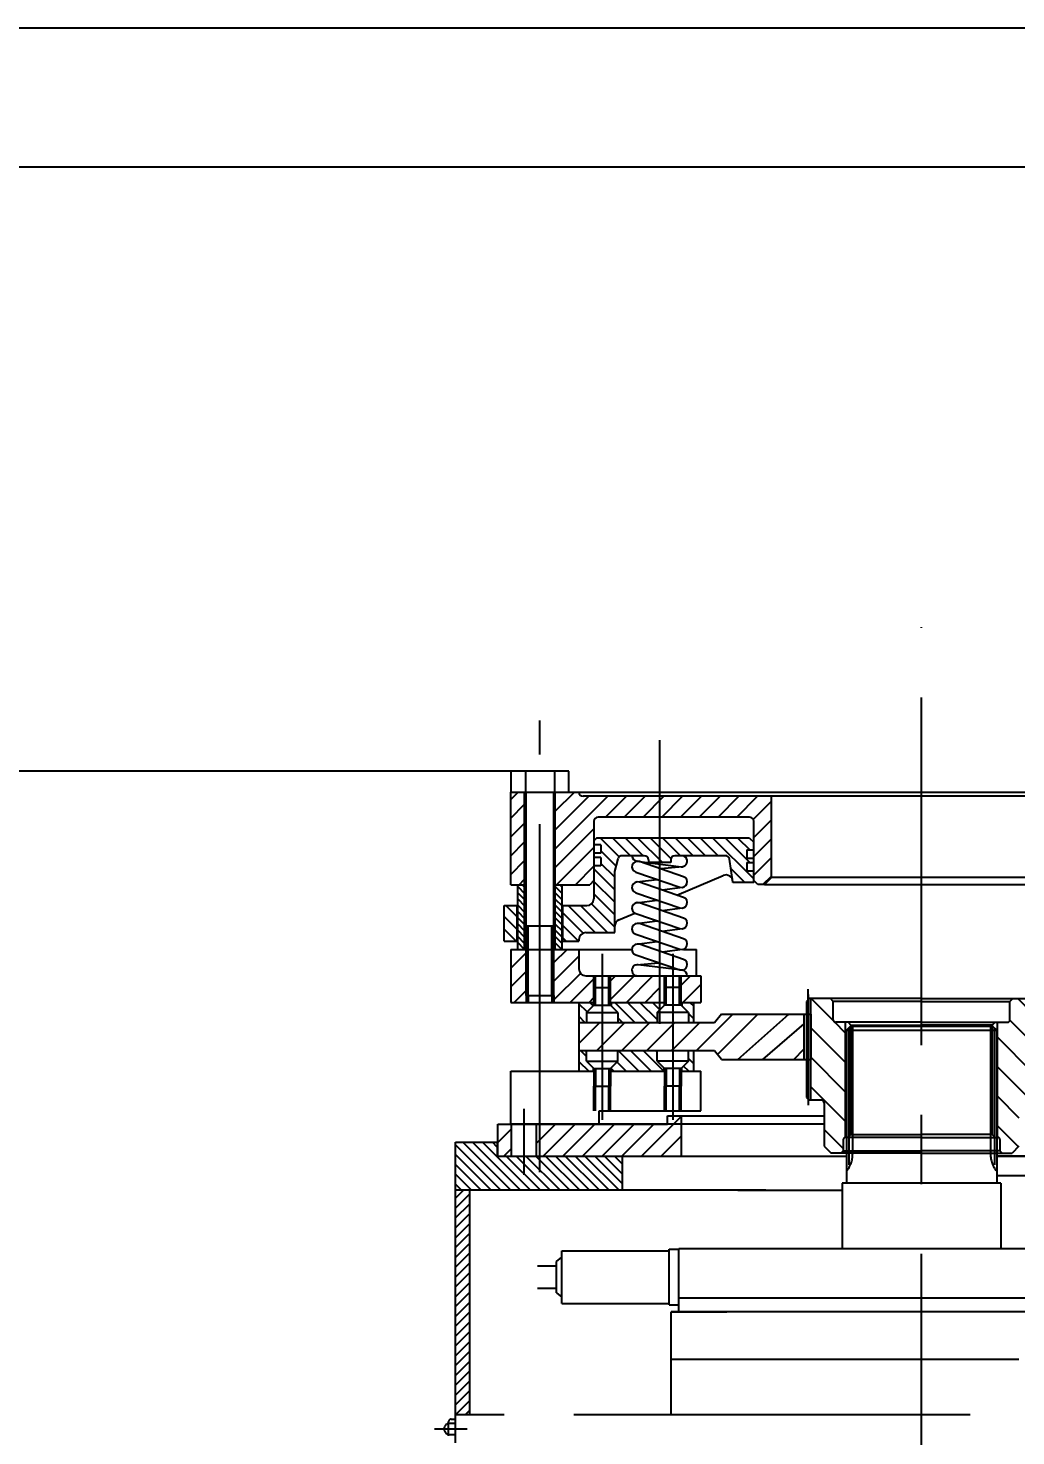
# Model space of a CAD drawing. Header units: millimetres. Extents: x 0 to 8400, y -232 to 5940.
# Drawn here: x 3322 to 4032, y 4928 to 5940 of the extents above; entities that cross this region are included whole.
import ezdxf

# ---------------------------------------------------------------- set-up
doc = ezdxf.new("R2010")
doc.units = ezdxf.units.MM
doc.header["$LTSCALE"] = 200
doc.linetypes.add('G', pattern=[2, 1.25, -0.25, 0.25, -0.25])
doc.linetypes.add('K', pattern=[2.5, 1.25, -0.25, 0.25, -0.25, 0.25, -0.25])
for name, color, linetype in [('01', 7, 'Continuous'), ('02', 1, 'Continuous'), ('05', 4, 'G'), ('07', 6, 'K'), ('08', 1, 'Continuous'), ('11', 3, 'Continuous'), ('LINE_PART', 7, 'Continuous'), ('SMPEN_HATCH', 6, 'Continuous'), ('SMPEN_THICK', 7, 'Continuous')]:
    doc.layers.add(name, color=color, linetype=linetype)
doc.styles.get("Standard").update_dxf_attribs({"font": 'isocp', "width": 0.707, "bigfont": 'intecad.shx'})
doc.dimstyles.new('INTE', dxfattribs={"dimscale": 20, "dimtxt": 3.5, "dimasz": 3, "dimexe": 3, "dimexo": 0, "dimgap": 1, "dimtad": 1, "dimdec": 3, "dimdsep": 46, "dimtxsty": 'Standard', "dimcen": 0, "dimclrd": 1, "dimclre": 1, "dimclrt": 3, "dimadec": 4, "dimazin": 0, "dimtfac": 1, "dimtdec": 3, "dimtmove": 0, "dimatfit": 0, "dimfxl": 1, "dimarcsym": 0})
pattern_1 = [(315, (2724.0864, 1679.382), (-4.490128, -4.490128), [])]
pattern_2 = [(45, (2724.086, 1679.382), (6.735192, -6.735192), [])]

# ---------------------------------------------------------------- blocks, each defined once
blk = doc.blocks.new('*D105')
at = {"layer": '08', "color": 1, "lineweight": -2}
for p, q in [((3669, 5405.9), (2646.3, 5405.9)), ((2706.3, 5345.9), (2706.3, 2941.3)), ((3446.3, 2881.3), (2646.3, 2881.3))]:
    blk.add_line(p, q, dxfattribs=at)
at = {"layer": '08', "color": 1}
for points in [[(2696.3, 5345.9), (2716.3, 5345.9), (2706.3, 5405.9)], [(2696.3, 2941.3), (2716.3, 2941.3), (2706.3, 2881.3)]]:
    blk.add_solid(points, dxfattribs=at)
at = {"layer": 'Defpoints', "color": 0}
for p in [(3669, 5405.9), (2706.3, 2881.3), (3446.3, 2881.3)]:
    blk.add_point(p, dxfattribs=at)
at = {"layer": '08', "color": 3, "insert": (2651.2, 4143.6), "char_height": 70, "attachment_point": 5, "rotation": 90}
blk.add_mtext('2515', dxfattribs=at)
blk = doc.blocks.new('*U121')
at = {"layer": '01'}
blk.add_lwpolyline([(415, 292), (25, 292)], dxfattribs=at)
at = {"layer": '02'}
blk.add_lwpolyline([(420, 297), (0, 297)], dxfattribs=at)

msp = doc.modelspace()

# ---------------------------------------------------------------- hatches: boundary and pattern name
at = {"layer": '02'}
h = msp.add_hatch(dxfattribs=at)
h.set_pattern_fill('ANSI31', color=256, scale=3, angle=90, style=0)
h.set_pattern_definition(pattern_2)
h.paths.add_polyline_path([(4259.3731, 5324.2352), (4249.3731, 5324.2352), (4249.3731, 5390.8652), (4259.3731, 5390.8652)])
h.paths.add_polyline_path([(4227.3731, 5324.2352), (4202.6481, 5324.2352), (4199.6481, 5327.2352), (4199.6481, 5369.8652, 0.414213562), (4196.6481, 5372.8652), (4152.3731, 5372.8652), (4152.3731, 5387.8652), (4207.3981, 5387.8652, 0.414213562), (4210.3981, 5390.8652), (4227.3731, 5390.8652)])
h.paths.add_polyline_path([(4152.3731, 5387.8652), (4152.3731, 5372.8652), (4087.7481, 5372.8652, 0.414213562), (4084.7481, 5369.8652), (4084.7481, 5327.3652), (4081.7481, 5324.3652), (4077.0481, 5324.3652), (4072.0481, 5329.3652), (4072.0481, 5387.8652)])
h.paths.add_polyline_path([(3856.1481, 5329.3652), (3851.1481, 5324.3652), (3846.4481, 5324.3652), (3843.4481, 5327.3652), (3843.4481, 5369.8652, 0.414213562), (3840.4481, 5372.8652), (3775.8231, 5372.8652), (3775.8231, 5387.8652), (3856.1481, 5387.8652)])
h.paths.add_polyline_path([(3720.7981, 5387.8652), (3775.8231, 5387.8652), (3775.8231, 5372.8652), (3731.5481, 5372.8652, 0.414213562), (3728.5481, 5369.8652), (3728.5481, 5327.2352), (3725.5481, 5324.2352), (3700.8231, 5324.2352), (3700.8231, 5390.8652), (3717.7981, 5390.8652, 0.414213562)])
h.paths.add_polyline_path([(3678.8231, 5324.2352), (3668.8231, 5324.2352), (3668.8231, 5390.8652), (3678.8231, 5390.8652)])
h = msp.add_hatch(dxfattribs=at)
h.set_pattern_fill('ANSI31', color=256, scale=2, angle=180, style=0)
h.set_pattern_definition(pattern_1)
h.paths.add_polyline_path([(3840.4481, 5357.8652), (3843.4481, 5354.8652), (3843.4481, 5349.3652), (3838.4481, 5349.3652), (3838.4481, 5343.3652), (3843.4481, 5343.3652), (3843.4481, 5340.3652), (3838.4481, 5340.3652), (3838.4481, 5334.3652), (3843.4481, 5334.3652), (3843.4481, 5325.8652), (3828.4481, 5325.8652), (3828.4481, 5326.3117, 0.071437383), (3828.246, 5327.7187), (3826.1102, 5342.5916, 0.373028333), (3823.1406, 5345.1652), (3786.8231, 5345.1652, 0.414213562), (3783.8231, 5342.1652), (3783.8231, 5340.1652), (3775.8231, 5340.1652), (3775.8231, 5357.8652)])
h.paths.add_polyline_path([(3775.8231, 5357.8652), (3775.8231, 5340.1652), (3767.8231, 5340.1652), (3767.8231, 5342.1652, 0.414213562), (3764.8231, 5345.1652), (3748.8555, 5345.1652, 0.340095341), (3745.956, 5342.935), (3743.5481, 5333.8652), (3743.5481, 5289.8352), (3722.7981, 5289.8352, 0.414213562), (3717.7981, 5284.8352), (3717.7981, 5283.8352), (3706.3231, 5283.8352), (3706.3231, 5309.2352), (3723.5481, 5309.2352, 0.414213562), (3728.5481, 5314.2352), (3728.5481, 5337.8652), (3733.5481, 5337.8652), (3733.5481, 5343.8652), (3728.5481, 5343.8652), (3728.5481, 5346.8652), (3733.5481, 5346.8652), (3733.5481, 5352.8652), (3728.5481, 5352.8652), (3728.5481, 5355.8652), (3730.5481, 5357.8652)])
h.paths.add_polyline_path([(3673.3231, 5309.2352), (3673.3231, 5283.8352), (3664.0981, 5283.8352), (3664.0981, 5309.2352)])
h = msp.add_hatch(dxfattribs=at)
h.set_pattern_fill('ANSI31', color=256, angle=180, style=0)
h.set_pattern_definition([(315, (2724.0864, 1679.3822), (-2.245064, -2.245064), [])])
h.paths.add_polyline_path([(3700.8231, 5324.2352), (3705.8231, 5324.2352), (3705.8231, 5277.8352), (3700.8231, 5277.8352)])
h.paths.add_polyline_path([(3678.8231, 5277.8352), (3673.8231, 5277.8352), (3673.8231, 5324.2352), (3678.8231, 5324.2352)])
h = msp.add_hatch(dxfattribs=at)
h.set_pattern_fill('ANSI31', color=256, scale=3, angle=90, style=0)
h.set_pattern_definition(pattern_2)
h.paths.add_polyline_path([(4259.3731, 5239.7352), (4248.3731, 5239.7352), (4248.3731, 5244.7352), (4248.3731, 5277.8352), (4259.3731, 5277.8352)])
h.paths.add_polyline_path([(4210.3981, 5263.7852), (4210.3981, 5277.8352), (4228.3731, 5277.8352), (4228.3731, 5244.7352), (4228.3731, 5239.7352), (4199.6481, 5239.7352), (4199.6481, 5250.4352), (4199.6481, 5258.7852), (4205.3981, 5258.7852, 0.414213562)])
h.paths.add_polyline_path([(4187.6481, 5258.7852), (4187.6481, 5250.4352), (4187.6481, 5239.7352), (4152.3731, 5239.7352), (4152.3731, 5258.7852)])
h.paths.add_polyline_path([(4122.8481, 5258.7852), (4136.8481, 5258.7852), (4136.8481, 5250.4352), (4136.8481, 5239.7352), (4122.8481, 5239.7352)])
h.paths.add_polyline_path([(3805.3481, 5239.7352), (3791.3481, 5239.7352), (3791.3481, 5250.4352), (3791.3481, 5258.7852), (3805.3481, 5258.7852)])
h.paths.add_polyline_path([(3775.8231, 5258.7852), (3775.8231, 5239.7352), (3740.5481, 5239.7352), (3740.5481, 5250.4352), (3740.5481, 5258.7852)])
h.paths.add_polyline_path([(3722.7981, 5258.7852), (3728.5481, 5258.7852), (3728.5481, 5250.4352), (3728.5481, 5239.7352), (3699.8231, 5239.7352), (3699.8231, 5244.7352), (3699.8231, 5277.8352), (3717.7981, 5277.8352), (3717.7981, 5263.7852, 0.414213562)])
h.paths.add_polyline_path([(3679.8231, 5244.7352), (3679.8231, 5239.7352), (3668.8231, 5239.7352), (3668.8231, 5277.8352), (3679.8231, 5277.8352)])
at = {"layer": '02', "linetype": 'Continuous'}
h = msp.add_hatch(dxfattribs=at)
h.set_pattern_fill('_USER', color=1, scale=15, angle=45, style=0, pattern_type=0)
h.set_pattern_definition([(135, (4953.063, 2668.012), (10.6066, 10.6066), [])])
h.paths.add_polyline_path([(3884.8156, 5231.1957), (3884.2669, 5231.1957), (3884.2669, 5242.4352), (3898.5981, 5242.4352), (3900.5981, 5240.4352), (3900.5981, 5227.01, 0.41556472), (3902.1801, 5225.4352), (3909.5325, 5225.4352), (3909.5325, 5142.6352), (3909.2481, 5142.6352, 0.414213562), (3907.7481, 5141.1352), (3907.7481, 5132.9352), (3906.2481, 5131.4352), (3899.0981, 5131.4352), (3894.0981, 5136.4352), (3894.0981, 5167.4352, 0.414213562), (3892.0981, 5169.4352), (3884.2669, 5169.4352), (3884.2669, 5198.7747), (3884.8156, 5198.7747)])
h.paths.add_polyline_path([(4018.6637, 5225.4352), (4026.016, 5225.4352, 0.41556472), (4027.5981, 5227.01), (4027.5981, 5240.4352), (4029.5981, 5242.4352), (4043.9292, 5242.4352), (4043.9292, 5231.1957), (4043.3806, 5231.1957), (4043.3806, 5198.7747), (4043.9292, 5198.7747), (4043.9292, 5169.4352), (4036.0981, 5169.4352, 0.414213562), (4034.0981, 5167.4352), (4034.0981, 5136.4352), (4029.0981, 5131.4352), (4021.9481, 5131.4352), (4020.4481, 5132.9352), (4020.4481, 5141.1352, 0.414213562), (4018.9481, 5142.6352), (4018.6636, 5142.6352)])
at = {"layer": '02'}
h = msp.add_hatch(dxfattribs=at)
h.set_pattern_fill('ANSI31', color=256, scale=2, angle=180, style=0)
h.set_pattern_definition(pattern_1)
h.paths.add_polyline_path([(4210.3981, 5239.7352), (4210.3981, 5225.1207), (4204.9553, 5225.1207), (4204.9553, 5232.4279), (4199.9981, 5237.3852), (4199.9981, 5239.7352)])
h.paths.add_polyline_path([(4187.2981, 5239.7352), (4187.2981, 5237.3852), (4182.3408, 5232.4279), (4182.3408, 5225.1207), (4154.1553, 5225.1207), (4154.1553, 5232.4279), (4152.3731, 5234.2102), (4152.3731, 5239.7352)])
h.paths.add_polyline_path([(4127.8481, 5239.7352), (4136.4981, 5239.7352), (4136.4981, 5237.3852), (4131.5408, 5232.4279), (4131.5408, 5225.1207), (4127.8481, 5225.1207)])
h.paths.add_polyline_path([(3800.3481, 5239.7352), (3800.3481, 5225.1207), (3796.6553, 5225.1207), (3796.6553, 5232.4279), (3791.6981, 5237.3852), (3791.6981, 5239.7352)])
h.paths.add_polyline_path([(3775.8231, 5239.7352), (3775.8231, 5234.2102), (3774.0408, 5232.4279), (3774.0408, 5225.1207), (3745.8553, 5225.1207), (3745.8553, 5232.4279), (3740.8981, 5237.3852), (3740.8981, 5239.7352)])
h.paths.add_polyline_path([(3723.2408, 5232.4279), (3723.2408, 5225.1207), (3717.7981, 5225.1207), (3717.7981, 5239.7352), (3728.1981, 5239.7352), (3728.1981, 5237.3852)])
h = msp.add_hatch(dxfattribs=at)
h.set_pattern_fill('ANSI31', color=256, scale=2, angle=180, style=0)
h.set_pattern_definition([(315, (2724.0864, 1763.74), (-4.490128, -4.490128), [])])
h.paths.add_polyline_path([(4199.9981, 5190.2352), (4199.9981, 5192.5852), (4204.9553, 5197.5424), (4204.9553, 5204.8497), (4210.3981, 5204.8497), (4210.3981, 5190.2352)])
h.paths.add_polyline_path([(4149.1981, 5190.2352), (4149.1981, 5192.5852), (4154.1553, 5197.5424), (4154.1553, 5204.8497), (4182.3408, 5204.8497), (4182.3408, 5197.5424), (4187.2981, 5192.5852), (4187.2981, 5190.2352)])
h.paths.add_polyline_path([(4136.4981, 5192.5852), (4136.4981, 5190.2352), (4127.8481, 5190.2352), (4127.8481, 5204.8497), (4131.5408, 5204.8497), (4131.5408, 5197.5424)])
h.paths.add_polyline_path([(3774.0408, 5204.8497), (3774.0408, 5197.5424), (3778.9981, 5192.5852), (3778.9981, 5190.2352), (3740.8981, 5190.2352), (3740.8981, 5192.5852), (3745.8553, 5197.5424), (3745.8553, 5204.8497)])
h.paths.add_polyline_path([(3728.1981, 5192.5852), (3728.1981, 5190.2352), (3717.7981, 5190.2352), (3717.7981, 5204.8497), (3723.2408, 5204.8497), (3723.2408, 5197.5424)])
h.paths.add_polyline_path([(3791.6981, 5190.2352), (3791.6981, 5192.5852), (3796.6553, 5197.5424), (3796.6553, 5204.8497), (3800.3481, 5204.8497), (3800.3481, 5190.2352)])
at = {"layer": '11', "linetype": 'Continuous'}
h = msp.add_hatch(dxfattribs=at)
h.set_pattern_fill('ANSI31', color=3, scale=80, angle=90, style=0)
h.set_pattern_definition([(45, (3484.938, 4186.49), (7.07107, -7.07107), [])])
h.paths.add_polyline_path([(4268.5981, 5152.1352), (4268.5981, 5129.1352), (4194.3481, 5129.1352), (4194.3481, 5152.1352)])
h.paths.add_polyline_path([(4178.3481, 5152.1352), (4178.3481, 5129.1352), (4136.5981, 5129.1352), (4136.5981, 5158.1352), (4146.5981, 5158.1352), (4146.5981, 5152.1352)])
h.paths.add_polyline_path([(4194.3481, 5152.1352), (4194.3481, 5129.1352), (4192.7481, 5129.1352), (4192.7481, 5152.1352)])
h.paths.add_polyline_path([(4179.9481, 5152.1352), (4179.9481, 5129.1352), (4178.3481, 5129.1352), (4178.3481, 5152.1352)])
h.paths.add_polyline_path([(3781.5981, 5152.1352), (3781.5981, 5158.1352), (3791.5981, 5158.1352), (3791.5981, 5129.1352), (3687.3481, 5129.1352), (3687.3481, 5152.1352)])
h.paths.add_polyline_path([(3669.3481, 5152.1352), (3669.3481, 5129.1352), (3659.5981, 5129.1352), (3659.5981, 5152.1352)])

# ---------------------------------------------------------------- linework, layer by layer
at = {"layer": '01'}
for p, q in [((3710.6077, 5405.8652), (3669.0385, 5405.8652)), ((3669.0385, 5390.8652), (3669.0385, 5405.8652)), ((3679.4308, 5405.8652), (3679.4308, 5390.8652)), ((3700.2154, 5405.8652), (3700.2154, 5390.8652)), ((3710.6077, 5390.8652), (3710.6077, 5405.8652)), ((3669.0385, 5390.8652), (3710.6077, 5390.8652)), ((3717.7981, 5390.8652), (3717.7981, 5390.8652)), ((3792.2743, 5337.1507), (3776.5801, 5335.6961)), ((3759.4481, 5326.2578), (3774.0691, 5328.0998)), ((3851.1481, 5324.3652), (4077.0481, 5324.3652)), ((4072.0481, 5329.3652), (3856.1481, 5329.3652)), ((3759.4481, 5311.3818), (3774.0691, 5313.2238)), ((3792.1981, 5322.3206), (3777.577, 5320.4785)), ((3792.1981, 5307.4446), (3777.577, 5305.6025)), ((3679.8231, 5294.7352), (3699.8231, 5294.7352)), ((3759.4481, 5296.5058), (3774.0691, 5298.3478)), ((3792.1981, 5292.5686), (3777.577, 5290.7265)), ((3759.4481, 5281.6298), (3774.0691, 5283.4718)), ((3792.1981, 5277.6926), (3777.577, 5275.8505)), ((3759.3719, 5266.7997), (3775.0661, 5268.2543)), ((3792.1981, 5262.7538), (3760.4481, 5266.7538)), ((3679.8231, 5244.7352), (3699.8231, 5244.7352)), ((3728.5481, 5250.4352), (3740.5481, 5250.4352)), ((3791.3481, 5250.4352), (3779.3481, 5250.4352)), ((3964.0981, 5240.4352), (3900.5981, 5240.4352)), ((3964.0981, 5240.4352), (4027.5981, 5240.4352)), ((3911.2981, 5225.4352), (3913.2981, 5223.4352)), ((3913.2981, 5223.4352), (3913.2981, 5144.6352)), ((3913.2981, 5223.4352), (3964.0981, 5223.4352)), ((4014.8981, 5223.4352), (3964.0981, 5223.4352)), ((4016.8981, 5225.4352), (4014.8981, 5223.4352)), ((4014.8981, 5223.4352), (4014.8981, 5144.6352)), ((3728.5481, 5179.5352), (3740.5481, 5179.5352)), ((3791.3481, 5179.5352), (3779.3481, 5179.5352)), ((3659.5981, 5129.1352), (3659.5981, 5152.1352)), ((3781.5981, 5152.1352), (3781.5981, 5158.1352)), ((3791.5981, 5129.1352), (3791.5981, 5158.1352)), ((3913.2981, 5144.6352), (3911.2981, 5142.6352)), ((3913.2981, 5144.6352), (3964.0981, 5144.6352)), ((4014.8981, 5144.6352), (3964.0981, 5144.6352)), ((4014.8981, 5144.6352), (4016.8981, 5142.6352))]:
    msp.add_line(p, q, dxfattribs=at)
at = {"layer": '01', "color": 7, "linetype": 'Continuous'}
for p, q in [((3668.8231, 5390.8652), (4259.3731, 5390.8652)), ((3668.8231, 5324.2352), (3668.8231, 5390.8652)), ((3678.8231, 5324.2352), (3678.8231, 5390.8652)), ((3679.8231, 5244.7352), (3679.8231, 5390.8652)), ((3699.8231, 5244.7352), (3699.8231, 5390.8652)), ((3700.8231, 5324.2352), (3700.8231, 5390.8652)), ((4207.3981, 5387.8652), (3720.7981, 5387.8652)), ((3856.1481, 5329.3652), (3856.1481, 5387.8652)), ((3728.5481, 5369.8652), (3728.5481, 5314.2352)), ((3840.4481, 5372.8652), (3731.5481, 5372.8652)), ((3843.4481, 5325.8652), (3843.4481, 5369.8652)), ((3730.5481, 5357.8652), (3728.5481, 5355.8652)), ((3733.5481, 5352.8652), (3728.5481, 5352.8652)), ((3840.4481, 5357.8652), (3730.5481, 5357.8652)), ((3733.5481, 5352.8652), (3733.5481, 5346.8652)), ((3840.4481, 5357.8652), (3843.4481, 5354.8652)), ((3733.5481, 5346.8652), (3728.5481, 5346.8652)), ((3733.5481, 5343.8652), (3728.5481, 5343.8652)), ((3733.5481, 5343.8652), (3733.5481, 5337.8652)), ((3743.5481, 5333.8652), (3745.956, 5342.935)), ((3764.8231, 5345.1652), (3748.8555, 5345.1652)), ((3823.1406, 5345.1652), (3786.8231, 5345.1652)), ((3838.4481, 5349.3652), (3843.4481, 5349.3652)), ((3838.4481, 5349.3652), (3838.4481, 5343.3652)), ((3838.4481, 5343.3652), (3843.4481, 5343.3652)), ((3733.5481, 5337.8652), (3728.5481, 5337.8652)), ((3743.5481, 5289.8352), (3743.5481, 5333.8652)), ((3758.6518, 5333.3811), (3790.4018, 5322.5051)), ((3759.4481, 5341.1966), (3791.1981, 5337.1966)), ((3792.9943, 5330.0733), (3761.2443, 5340.9493)), ((3767.8231, 5342.1652), (3767.8231, 5340.1652)), ((3783.8231, 5340.1652), (3767.8231, 5340.1652)), ((3783.8231, 5342.1652), (3783.8231, 5340.1652)), ((3828.4481, 5326.3117), (3826.1102, 5342.5916)), ((3838.4481, 5340.3652), (3843.4481, 5340.3652)), ((3838.4481, 5340.3652), (3838.4481, 5334.3652)), ((3838.4481, 5334.3652), (3843.4481, 5334.3652)), ((3668.8231, 5324.2352), (3679.8231, 5324.2352)), ((3673.8231, 5277.8352), (3673.8231, 5324.2352)), ((3678.8231, 5277.8352), (3678.8231, 5324.2352)), ((3699.8231, 5324.2352), (3725.5481, 5324.2352)), ((3700.8231, 5277.8352), (3700.8231, 5324.2352)), ((3705.8231, 5277.8352), (3705.8231, 5324.2352)), ((3728.5481, 5327.2352), (3725.5481, 5324.2352)), ((3792.9943, 5315.1973), (3761.2443, 5326.0733)), ((3788.2717, 5316.8151), (3821.4948, 5330.9143)), ((3828.4481, 5325.8652), (3828.4481, 5326.3117)), ((3843.4481, 5325.8652), (3828.4481, 5325.8652)), ((3846.4481, 5324.3652), (3843.4481, 5327.3652)), ((3851.1481, 5324.3652), (3846.4481, 5324.3652)), ((3856.1481, 5329.3652), (3851.1481, 5324.3652)), ((3758.6518, 5318.5051), (3790.4018, 5307.6291)), ((3664.0981, 5309.2352), (3673.8231, 5309.2352)), ((3664.0981, 5283.8352), (3664.0981, 5309.2352)), ((3673.3231, 5283.8352), (3673.3231, 5309.2352)), ((3705.8231, 5309.2352), (3723.5481, 5309.2352)), ((3706.3231, 5283.8352), (3706.3231, 5309.2352)), ((3746.5948, 5299.1282), (3757.9509, 5303.9475)), ((3758.6518, 5303.6291), (3790.4018, 5292.7531)), ((3792.9943, 5300.3213), (3761.2443, 5311.1973)), ((3792.9943, 5285.4453), (3761.2443, 5296.3213)), ((3664.0981, 5283.8352), (3673.8231, 5283.8352)), ((3705.8231, 5283.8352), (3717.7981, 5283.8352)), ((3717.7981, 5284.8352), (3717.7981, 5283.8352)), ((3722.7981, 5289.8352), (3743.5481, 5289.8352)), ((3758.6518, 5288.7531), (3790.4018, 5277.8771)), ((3668.8231, 5277.8352), (3755.9519, 5277.8352)), ((3668.8231, 5277.8352), (3668.8231, 5239.7352)), ((3717.7981, 5277.8352), (3717.7981, 5263.7852)), ((3758.6518, 5273.8771), (3790.4018, 5263.0011)), ((3792.9943, 5270.5693), (3761.2443, 5281.4453)), ((3792.865, 5277.8352), (3802.3481, 5277.8352)), ((3802.3481, 5258.7852), (3802.3481, 5277.8352)), ((3722.7981, 5258.7852), (3805.3481, 5258.7852)), ((3729.7981, 5250.4352), (3729.7981, 5258.7852)), ((3739.2981, 5250.4352), (3739.2981, 5258.7852)), ((3780.5981, 5250.4352), (3780.5981, 5258.7852)), ((3790.0981, 5250.4352), (3790.0981, 5258.7852)), ((3805.3481, 5258.7852), (3805.3481, 5239.7352)), ((3681.3231, 5244.7352), (3681.3231, 5239.7352)), ((3698.3231, 5244.7352), (3698.3231, 5239.7352)), ((3728.5481, 5239.7352), (3728.5481, 5250.4352)), ((3740.5481, 5239.7352), (3740.5481, 5250.4352)), ((3779.3481, 5239.7352), (3779.3481, 5250.4352)), ((3791.3481, 5239.7352), (3791.3481, 5250.4352)), ((3883.346, 5242.4352), (3881.346, 5240.4352)), ((3964.0981, 5242.4352), (3883.346, 5242.4352)), ((3884.2669, 5242.4352, 0), (3884.2669, 5169.4352, 0)), ((3900.5981, 5240.4352), (3898.5981, 5242.4352)), ((3964.0981, 5242.4352), (4044.8502, 5242.4352)), ((4027.5981, 5240.4352), (4029.5981, 5242.4352)), ((3668.8231, 5239.7352), (3728.5481, 5239.7352)), ((3668.8231, 5239.7352), (3728.5481, 5239.7352)), ((3717.7981, 5239.7352), (3717.7981, 5204.8497)), ((3723.2408, 5232.4279), (3728.5481, 5237.7352)), ((3723.2408, 5232.4279), (3723.2408, 5225.1207)), ((3723.2408, 5232.4279), (3745.8553, 5232.4279)), ((3728.1981, 5239.7352), (3728.1981, 5237.3852)), ((3728.5481, 5239.7352), (3728.5481, 5237.7352)), ((3728.5481, 5237.7352), (3740.5481, 5237.7352)), ((3740.5481, 5239.7352), (3779.3481, 5239.7352)), ((3740.5481, 5239.7352), (3779.3481, 5239.7352)), ((3740.5481, 5239.7352), (3779.3481, 5239.7352)), ((3740.5481, 5239.7352), (3740.5481, 5237.7352)), ((3745.8553, 5232.4279), (3740.5481, 5237.7352)), ((3740.8981, 5239.7352), (3740.8981, 5237.3852)), ((3745.8553, 5232.4279), (3745.8553, 5225.1207)), ((3774.0408, 5232.4279), (3779.3481, 5237.7352)), ((3796.6553, 5232.4279), (3774.0408, 5232.4279)), ((3774.0408, 5232.4279), (3774.0408, 5225.1207)), ((3778.9981, 5239.7352), (3778.9981, 5237.3852)), ((3779.3481, 5239.7352), (3779.3481, 5237.7352)), ((3791.3481, 5237.7352), (3779.3481, 5237.7352)), ((3791.3481, 5239.7352), (3791.3481, 5237.7352)), ((3791.3481, 5239.7352), (3805.3481, 5239.7352)), ((3796.6553, 5232.4279), (3791.3481, 5237.7352)), ((3791.6981, 5239.7352), (3791.6981, 5237.3852)), ((3796.6553, 5232.4279), (3796.6553, 5225.1207)), ((3800.3481, 5225.1207), (3800.3481, 5239.7352)), ((3881.346, 5240.4352), (3881.3459, 5171.4352)), ((3900.5981, 5227.01), (3900.5981, 5240.4352)), ((4027.5981, 5227.01), (4027.5981, 5240.4352)), ((3815.3481, 5225.1207), (3717.7981, 5225.1207)), ((3820.3481, 5231.1957), (3815.3481, 5225.1207)), ((3820.3481, 5231.1957), (3884.8156, 5231.1957)), ((3820.3481, 5231.1957), (3884.8156, 5231.1957)), ((3879.8156, 5198.7747), (3879.8156, 5231.1957)), ((3884.8156, 5198.7747), (3884.8156, 5231.1957)), ((3964.0981, 5225.4352), (3902.1729, 5225.4352)), ((3909.5325, 5142.6352), (3909.5325, 5225.4352)), ((3964.0981, 5225.4352), (4026.0233, 5225.4352)), ((4018.6636, 5142.6352), (4018.6637, 5225.4352)), ((3815.3481, 5204.8497), (3717.7981, 5204.8497)), ((3717.7981, 5204.8497), (3717.7981, 5190.2352)), ((3723.2408, 5197.5424), (3723.2408, 5204.8497)), ((3745.8553, 5197.5424), (3745.8553, 5204.8497)), ((3774.0408, 5197.5424), (3774.0408, 5204.8497)), ((3796.6553, 5197.5424), (3796.6553, 5204.8497)), ((3800.3481, 5190.2352), (3800.3481, 5204.8497)), ((3820.3481, 5198.7747), (3815.3481, 5204.8497)), ((3723.2408, 5197.5424), (3728.5481, 5192.2352)), ((3723.2408, 5197.5424), (3745.8553, 5197.5424)), ((3728.1981, 5190.2352), (3728.1981, 5192.5852)), ((3728.5481, 5192.2352), (3740.5481, 5192.2352)), ((3728.5481, 5190.2352), (3728.5481, 5192.2352)), ((3745.8553, 5197.5424), (3740.5481, 5192.2352)), ((3740.5481, 5190.2352), (3740.5481, 5192.2352)), ((3740.8981, 5190.2352), (3740.8981, 5192.5852)), ((3774.0408, 5197.5424), (3779.3481, 5192.2352)), ((3796.6553, 5197.5424), (3774.0408, 5197.5424)), ((3778.9981, 5190.2352), (3778.9981, 5192.5852)), ((3791.3481, 5192.2352), (3779.3481, 5192.2352)), ((3779.3481, 5190.2352), (3779.3481, 5192.2352)), ((3796.6553, 5197.5424), (3791.3481, 5192.2352)), ((3791.3481, 5190.2352), (3791.3481, 5192.2352)), ((3791.6981, 5190.2352), (3791.6981, 5192.5852)), ((3820.3481, 5198.7747), (3884.8156, 5198.7747)), ((3820.3481, 5198.7747), (3884.8156, 5198.7747)), ((3668.8231, 5190.2352), (3728.5481, 5190.2352)), ((3668.8231, 5152.1352), (3668.8231, 5190.2352)), ((3728.5481, 5190.2352), (3728.5481, 5179.5352)), ((3740.5481, 5190.2352), (3779.3481, 5190.2352)), ((3740.5481, 5190.2352), (3740.5481, 5179.5352)), ((3779.3481, 5190.2352), (3779.3481, 5179.5352)), ((3791.3481, 5190.2352), (3791.3481, 5179.5352)), ((3791.3481, 5190.2352), (3805.3481, 5190.2352)), ((3805.3481, 5161.7352), (3805.3481, 5190.2352)), ((3729.7981, 5161.7352), (3729.7981, 5179.5352)), ((3739.2981, 5161.7352), (3739.2981, 5179.5352)), ((3780.5981, 5161.7352), (3780.5981, 5179.5352)), ((3790.0981, 5161.7352), (3790.0981, 5179.5352)), ((3881.3459, 5171.4352), (3883.3459, 5169.4352)), ((3732.3231, 5161.7352), (3805.3481, 5161.7352)), ((3732.3231, 5152.1352), (3732.3231, 5161.7352)), ((3892.0981, 5169.4352), (3883.3459, 5169.4352)), ((3894.0981, 5167.4352), (3894.0981, 5136.4352)), ((3659.5981, 5152.1352), (3781.5981, 5152.1352)), ((3894.0981, 5152.1352), (3668.8231, 5152.1352)), ((3669.3481, 5129.1352), (3669.3481, 5152.1352)), ((3687.3481, 5129.1352), (3687.3481, 5152.1352)), ((3781.5981, 5158.1352), (3894.0981, 5158.1352)), ((3907.7481, 5141.1352), (3907.7481, 5132.9352)), ((3964.0981, 5142.6352), (3909.2481, 5142.6352)), ((3964.0981, 5142.6352), (4018.9481, 5142.6352)), ((4020.4481, 5141.1352), (4020.4481, 5132.9352)), ((3894.0981, 5136.4352), (3899.0981, 5131.4352)), ((3964.0981, 5131.4352), (3899.0981, 5131.4352)), ((3906.2481, 5131.4352), (3907.7481, 5132.9352)), ((3907.7481, 5132.9352), (3964.0981, 5132.9352)), ((4020.4481, 5132.9352), (3964.0981, 5132.9352)), ((3964.0981, 5131.4352), (4029.0981, 5131.4352)), ((3964.0981, 5131.4352), (4029.0981, 5131.4352)), ((4021.9481, 5131.4352), (4020.4481, 5132.9352)), ((4034.0981, 5136.4352), (4029.0981, 5131.4352)), ((3659.5981, 5129.1352), (3910.0981, 5129.1352)), ((3659.5981, 5129.1352), (3910.0981, 5129.1352)), ((4268.5981, 5129.1352), (4018.0981, 5129.1352)), ((4268.5981, 5129.1352), (4018.0981, 5129.1352))]:
    msp.add_line(p, q, dxfattribs=at)
at = {"layer": '01'}
for centre, radius, start, end in [((3720.7981, 5390.8652), 3, 180, 270), ((3764.8231, 5342.1652), 3, 0, 90), ((3723.5481, 5314.2352), 5, 270, 0), ((3791.6981, 5296.5372), 4, 251.0910434, 71.0910434), ((3791.6981, 5281.6612), 4, 251.0910434, 71.0910434), ((3759.9481, 5277.6612), 4, 71.0910434, 251.0910434), ((3759.9481, 5262.7852), 4, 82.8194645, 270), ((3791.6981, 5266.7852), 4, 251.0910434, 71.0910434), ((3791.6981, 5258.7852), 4, 0, 82.8194645)]:
    msp.add_arc(centre, radius, start, end, dxfattribs=at)
at = {"layer": '01', "color": 7, "linetype": 'Continuous'}
for centre, radius, start, end in [((3731.5481, 5369.8652), 3, 90, 180), ((3840.4481, 5369.8652), 3, 0, 90), ((3748.8555, 5342.1652), 3, 90, 165.1317186), ((3759.9481, 5345.1652), 4, 180, 262.8194645), ((3786.8231, 5342.1652), 3, 90, 180), ((3791.6981, 5341.1652), 4, 262.8194645, 90), ((3823.1406, 5342.1652), 3, 8.1722381, 90), ((3759.9481, 5337.1652), 4, 71.0910434, 251.0910434), ((3759.9481, 5322.2892), 4, 71.0910434, 251.0910434), ((3791.6981, 5326.2892), 4, 251.0910434, 71.0910434), ((3823.4481, 5326.3117), 5, 0, 112.9954756), ((3791.6981, 5311.4132), 4, 251.0910434, 71.0910434), ((3759.9481, 5307.4132), 4, 71.0910434, 251.0910434), ((3748.5481, 5294.5255), 5, 112.9954756, 180), ((3759.9481, 5292.5372), 4, 71.0910434, 251.0910434), ((3722.7981, 5284.8352), 5, 90, 180), ((3722.7981, 5263.7852), 5, 180, 270), ((3902.1729, 5227.01), 1.5748, 180.0000155, 270.0000155), ((4026.0233, 5227.01), 1.5748, 269.9999845, 359.9999845), ((3892.0981, 5167.4352), 2, 0, 90), ((3909.2481, 5141.1352), 1.5, 90, 180), ((4018.9481, 5141.1352), 1.5, 0, 90)]:
    msp.add_arc(centre, radius, start, end, dxfattribs=at)
at = {"layer": '02', "color": 1, "linetype": 'Continuous'}
for p, q in [((3681.3231, 5244.7352), (3681.3231, 5294.7352)), ((3698.3231, 5244.7352), (3698.3231, 5294.7352)), ((3728.5481, 5250.4352), (3728.5481, 5258.7852)), ((3740.5481, 5250.4352), (3740.5481, 5258.7852)), ((3779.3481, 5250.4352), (3779.3481, 5258.7852)), ((3791.3481, 5250.4352), (3791.3481, 5258.7852)), ((3679.8231, 5244.7352), (3679.8231, 5239.7352)), ((3699.8231, 5244.7352), (3699.8231, 5239.7352)), ((3729.7981, 5237.7352), (3729.7981, 5250.4352)), ((3739.2981, 5237.7352), (3739.2981, 5250.4352)), ((3780.5981, 5237.7352), (3780.5981, 5250.4352)), ((3790.0981, 5237.7352), (3790.0981, 5250.4352)), ((3729.7981, 5192.2352), (3729.7981, 5179.5352)), ((3739.2981, 5192.2352), (3739.2981, 5179.5352)), ((3780.5981, 5192.2352), (3780.5981, 5179.5352)), ((3790.0981, 5192.2352), (3790.0981, 5179.5352)), ((3728.5481, 5161.7352), (3728.5481, 5179.5352)), ((3740.5481, 5161.7352), (3740.5481, 5179.5352)), ((3779.3481, 5161.7352), (3779.3481, 5179.5352)), ((3791.3481, 5161.7352), (3791.3481, 5179.5352))]:
    msp.add_line(p, q, dxfattribs=at)
at = {"layer": '02'}
for p, q in [((3717.7981, 5210.255), (3732.6637, 5225.1207)), ((3734.5481, 5209.0445), (3750.6242, 5225.1207)), ((3748.3138, 5204.8497), (3768.5848, 5225.1207)), ((3766.2743, 5204.8497), (3785.3481, 5223.9235)), ((3785.3481, 5205.963), (3804.5058, 5225.1207)), ((3785.3481, 5223.9235), (3786.5453, 5225.1207)), ((3802.1953, 5204.8497), (3828.5413, 5231.1957)), ((3817.5186, 5202.2125), (3846.5018, 5231.1957)), ((3832.0413, 5198.7747), (3868.6798, 5231.1957)), ((3850.0018, 5198.7747), (3879.8156, 5224.3709)), ((3730.3532, 5204.8497), (3734.5481, 5209.0445)), ((3784.2348, 5204.8497), (3785.3481, 5205.963)), ((3872.1798, 5198.7747), (3879.8156, 5206.4104))]:
    msp.add_line(p, q, dxfattribs=at)
at = {"layer": '05'}
for p, q in [((3964.0981, 3608.9718), (3964.0981, 5509.3422)), ((3689.8231, 5117.7839), (3689.8231, 5442.2919)), ((3882.5906, 5181.0868), (3882.5906, 5249.1288))]:
    msp.add_line(p, q, dxfattribs=at)
at = {"layer": '05', "color": 4, "linetype": 'G'}
for p, q in [((3775.8231, 5428.1471), (3775.8231, 5224.409)), ((3734.5481, 5274.6752), (3734.5481, 5155.2951)), ((3785.3481, 5274.6752), (3785.3481, 5155.2951)), ((3882.5906, 5245.4591), (3882.5905, 5165.798)), ((3911.7106, 5221.2227), (3911.7106, 5122.8474)), ((4016.4856, 5221.2227), (4016.4856, 5122.8474)), ((3678.3481, 5115.753), (3678.3481, 5163.1691))]:
    msp.add_line(p, q, dxfattribs=at)
at = {"layer": '07', "color": 6, "linetype": 'K'}
for p, q in [((3910.1231, 5219.6352), (3913.1231, 5222.6352)), ((3913.1231, 5222.6352), (4015.0731, 5222.6352)), ((3914.5681, 5222.6352), (3914.5681, 5130.6352)), ((4013.6281, 5222.6352), (4013.6281, 5130.6352)), ((4018.0731, 5219.6352), (4015.0731, 5222.6352)), ((4018.0731, 5219.6352), (4015.0731, 5222.6352)), ((3910.1231, 5219.6352), (4018.0731, 5219.6352)), ((3910.1231, 5219.6352), (3910.1231, 5109.8352)), ((4018.0731, 5219.6352), (4018.0731, 5109.8352)), ((3629.0981, 4923.1352), (3629.0981, 5139.1352)), ((3629.0981, 5139.1352), (3659.5981, 5139.1352)), ((3661.8082, 5104.6352), (3629.0981, 5137.3453)), ((3654.7371, 5104.6352), (3629.0981, 5130.2742)), ((3668.8792, 5104.6352), (3634.3792, 5139.1352)), ((3675.9503, 5104.6352), (3641.4503, 5139.1352)), ((3647.666, 5104.6352), (3629.0981, 5123.2031)), ((3725.4478, 5104.6352), (3700.9478, 5129.1352)), ((3732.5188, 5104.6352), (3708.0188, 5129.1352)), ((3739.5899, 5104.6352), (3715.0899, 5129.1352)), ((3746.661, 5104.6352), (3722.161, 5129.1352)), ((3749.0981, 5109.2692), (3729.232, 5129.1352)), ((3749.0981, 5104.6352), (3749.0981, 5129.1352)), ((3640.595, 5104.6352), (3629.0981, 5116.1321)), ((4018.0981, 5115.2354), (4094.0981, 5115.2354)), ((3633.5239, 5104.6352), (3629.0981, 5109.061)), ((3852.0981, 5104.6352), (3629.0981, 5104.6352)), ((3629.0981, 5098.871), (3634.8623, 5104.6352)), ((3629.0981, 5091.7999), (3639.0981, 5101.7999)), ((3639.0981, 5104.6352), (3639.0981, 4943.1352)), ((3832.0944, 5104.6352), (3907.0981, 5104.6352)), ((4021.0981, 5109.8352), (3907.0981, 5109.8352)), ((4021.0981, 5109.8352), (3907.0981, 5109.8352)), ((3907.0981, 5109.8352), (3907.0981, 5062.7354)), ((3907.0981, 5109.8352), (3907.0981, 5062.7354)), ((3964.0981, 5109.8352), (3907.0981, 5109.8352)), ((4021.0981, 5109.8352), (3964.0981, 5109.8352)), ((4021.0981, 5109.8352), (4021.0981, 5062.7354)), ((4021.0981, 5109.8352), (4021.0981, 5062.7354)), ((3629.0981, 5084.7288), (3639.0981, 5094.7288)), ((3629.0981, 5077.6578), (3639.0981, 5087.6578)), ((3629.0981, 5070.5867), (3639.0981, 5080.5867)), ((3629.0981, 5063.5156), (3639.0981, 5073.5156)), ((3629.0981, 5056.4446), (3639.0981, 5066.4446)), ((3629.0981, 5049.3735), (3639.0981, 5059.3735)), ((3705.5981, 5061.2354), (3782.5981, 5061.2354)), ((3705.5981, 5023.2354), (3705.5981, 5061.2354)), ((3782.5981, 5062.2354), (3789.5981, 5062.2354)), ((3782.5981, 5022.2354), (3782.5981, 5062.2354)), ((3789.5981, 5062.7354), (3964.0981, 5062.7354)), ((3789.5981, 5017.2354), (3789.5981, 5062.7354)), ((3964.0981, 5062.7354), (4109.0981, 5062.7354)), ((3629.0981, 5042.3024), (3639.0981, 5052.3024)), ((3688.0723, 5050.2354), (3701.5981, 5050.2354)), ((3701.5981, 5053.4854), (3705.5981, 5056.5646)), ((3701.5981, 5030.9854), (3701.5981, 5053.4854)), ((3629.0981, 5035.2314), (3639.0981, 5045.2314)), ((3629.0981, 5028.1603), (3639.0981, 5038.1603)), ((3629.0981, 5021.0892), (3639.0981, 5031.0892)), ((3688.0723, 5034.2354), (3701.5981, 5034.2354)), ((3701.5981, 5030.9854), (3705.5981, 5027.9062)), ((3629.0981, 5014.0182), (3639.0981, 5024.0182)), ((3705.5981, 5023.2354), (3782.5981, 5023.2354)), ((3782.5981, 5022.2354), (3789.5981, 5022.2354)), ((3789.5981, 5027.2354), (4120.9981, 5027.2354)), ((3629.0981, 5006.9471), (3639.0981, 5016.9471)), ((3629.0981, 4999.876), (3639.0981, 5009.876)), ((3964.0981, 5017.2354), (3784.0981, 5017.2354)), ((3784.0981, 4943.1352), (3784.0981, 5017.2354)), ((3784.0981, 5017.2354), (3824.0981, 5017.2354)), ((3789.5981, 5017.2354), (3824.0981, 5017.2354)), ((4144.0981, 5017.3754), (3964.0981, 5017.3754)), ((3629.0981, 4992.805), (3639.0981, 5002.805)), ((3629.0981, 4985.7339), (3639.0981, 4995.7339)), ((3629.0981, 4978.6628), (3639.0981, 4988.6628)), ((3629.0981, 4971.5917), (3639.0981, 4981.5917)), ((3784.0981, 4983.2354), (4144.0981, 4983.2354)), ((3629.0981, 4964.5207), (3639.0981, 4974.5207)), ((3629.0981, 4957.4496), (3639.0981, 4967.4496)), ((3629.0981, 4950.3785), (3639.0981, 4960.3785)), ((3629.0981, 4943.3075), (3639.0981, 4953.3075)), ((3624.0981, 4928.1352), (3624.0981, 4938.1352)), ((3626.0981, 4940.1352), (3629.0981, 4940.1352)), ((3964.0981, 4943.1352), (3629.0981, 4943.1352)), ((3635.9969, 4943.1352), (3639.0981, 4946.2364)), ((4299.0981, 4943.1352), (3964.0981, 4943.1352)), ((3614.0981, 4933.1352), (3637.4098, 4933.1352)), ((3624.0981, 4937.1352), (3629.0981, 4937.1352)), ((3624.0981, 4929.1352), (3629.0981, 4929.1352))]:
    msp.add_line(p, q, dxfattribs=at)
for centre, radius, start, end in [((3895.0924, 5130.7762), 19.4762, 320.5110026, 359.5852315), ((4033.1038, 5130.7762), 19.4762, 180.4147685, 219.4889974), ((3626.0981, 4938.1352), 2, 90, 180), ((3625.0444, 4933.1352), 4.1104, 103.3101532, 256.6898468)]:
    msp.add_arc(centre, radius, start, end, dxfattribs=at)
msp.add_point((3789.5981, 5017.2354), dxfattribs=at)
at = {"layer": '11', "color": 3, "linetype": 'Continuous'}
msp.add_line((3791.1877, 5129.1352), (3791.5981, 5129.5456), dxfattribs=at)
at = {"layer": 'LINE_PART'}
for p, q in [((3659.0981, 5129.1352), (3910.0981, 5129.1352)), ((4018.0981, 5129.1352), (4269.0981, 5129.1352))]:
    msp.add_line(p, q, dxfattribs=at)
at = {"layer": 'SMPEN_HATCH'}
for p, q in [((3683.0214, 5104.6352), (3648.5214, 5139.1352)), ((3659.0981, 5135.6295), (3655.5924, 5139.1352)), ((3690.0924, 5104.6352), (3665.5924, 5129.1352)), ((3697.1635, 5104.6352), (3672.6635, 5129.1352)), ((3704.2346, 5104.6352), (3679.7346, 5129.1352)), ((3711.3056, 5104.6352), (3686.8056, 5129.1352)), ((3718.3767, 5104.6352), (3693.8767, 5129.1352)), ((3749.0981, 5116.3402), (3736.3031, 5129.1352)), ((3749.0981, 5123.4113), (3743.3742, 5129.1352))]:
    msp.add_line(p, q, dxfattribs=at)
at = {"layer": 'SMPEN_THICK'}
msp.add_line((3659.0981, 5139.1352), (3659.0981, 5129.1352), dxfattribs=at)

# ---------------------------------------------------------------- block references
at = {"layer": '01', "xscale": 20, "yscale": 20, "zscale": 20}
msp.add_blockref('*U121', (0, 0), dxfattribs=at)

# ---------------------------------------------------------------- dimensions: what is measured, and where the dimension line sits
at = {"layer": '08'}
dim = msp.add_linear_dim(base=(2706.2541, 2881.2518), p1=(3669.0385, 5405.8652), p2=(3446.2778, 2881.2518), angle=90, text='2515', dimstyle='INTE', dxfattribs=at)
dim.commit()
dim.dimension.update_dxf_attribs({"geometry": '*D105', "text_midpoint": (2706.2541, 4143.5585), "dimtype": 160})

doc.saveas('drawing.dxf')
